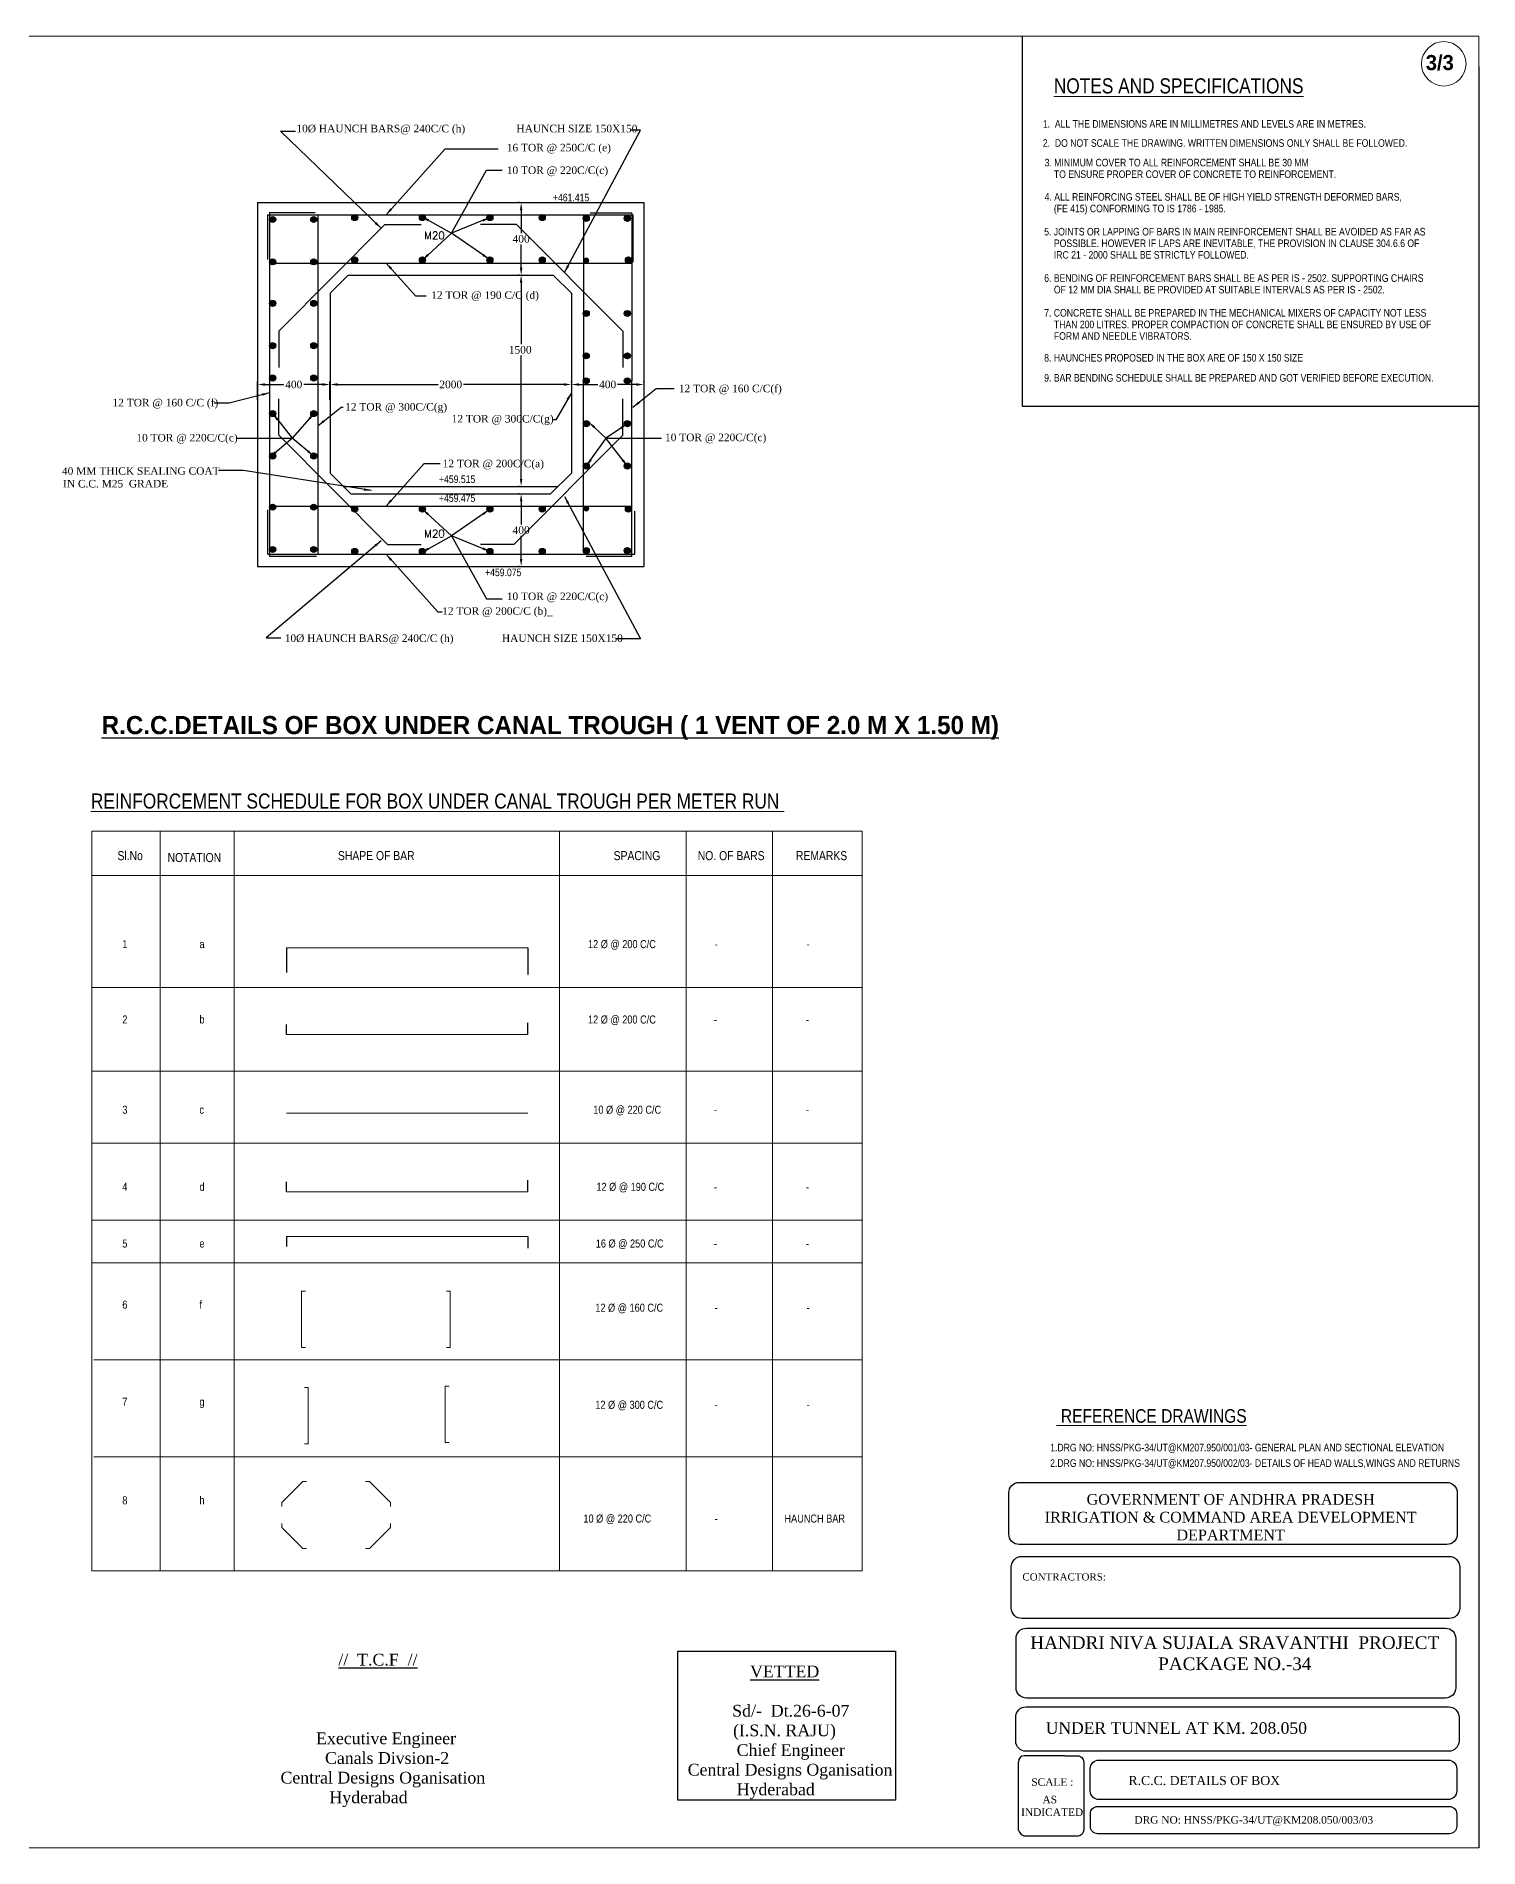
# Model space of a CAD drawing. Header units: millimetres. Extents: x 80 to 7279, y -662 to 1149.
# Drawn here: x 5971 to 6449, y -662 to -62 of the extents above; entities that cross this region are included whole.
import ezdxf
from ezdxf.enums import TextEntityAlignment as Align

# ---------------------------------------------------------------- set-up
doc = ezdxf.new("R2010")
doc.units = ezdxf.units.MM
for name, color, linetype in [('border', 7, 'Continuous'), ('DIM', 3, 'Continuous'), ('MAIN', 7, 'Continuous'), ('shape of bar', 170, 'Continuous'), ('SHEET', 3, 'Continuous'), ('STEEL', 5, 'Continuous'), ('TEXT_GENERAL', 4, 'Continuous'), ('TEXT_NAME', 5, 'Continuous'), ('TEXT_STEEL', 7, 'Continuous')]:
    doc.layers.add(name, color=color, linetype=linetype)
doc.styles.add('ARIAL NARROW', font='ARIALN_1.TTF')
doc.styles.add('CITYBLUEPR', font='cityb__.ttf')
doc.styles.add('ROMANS', font='romans.shx', dxfattribs={"height": 2.5})
doc.styles.get("Standard").update_dxf_attribs({"font": 'TIMES_1.TTF', "height": 2.5})
doc.styles.add('TNR_2.5', font='TIMES_1.TTF', dxfattribs={"height": 2.5})
doc.dimstyles.new('STYLE_ESH', dxfattribs={"dimtxt": 2.5, "dimasz": 2.5, "dimexe": 1, "dimexo": 0.625, "dimtad": 0, "dimtih": 1, "dimtoh": 1, "dimdec": 0, "dimlfac": 100, "dimzin": 9, "dimdsep": 46, "dimtxsty": 'TNR_2.5', "dimcen": 2.5, "dimadec": 0, "dimazin": 2, "dimtfac": 1, "dimtdec": 0, "dimtofl": 0, "dimtmove": 2, "dimatfit": 3, "dimfxl": 0, "dimarcsym": 0})

# ---------------------------------------------------------------- blocks, each defined once
blk = doc.blocks.new('*D190')
at = {"color": 0, "lineweight": -2, "transparency": 16777216}
for p, q in [((6131.16, -141.51), (6130.79, -141.51)), ((6131.79, -144.01), (6131.79, -164.35)), ((6131.79, -209.01), (6131.79, -168.15)), ((6131.16, -211.51), (6130.79, -211.51))]:
    blk.add_line(p, q, dxfattribs=at)
at = {"color": 0, "transparency": 16777216}
for points in [[(6131.37, -144.01), (6132.2, -144.01), (6131.79, -141.51)], [(6131.37, -209.01), (6132.2, -209.01), (6131.79, -211.51)]]:
    blk.add_solid(points, dxfattribs=at)
at = {"layer": 'Defpoints', "color": 0, "transparency": 16777216}
for p in [(6131.79, -141.51), (6131.79, -211.51), (6131.79, -211.51)]:
    blk.add_point(p, dxfattribs=at)
at = {"color": 0, "transparency": 16777216, "insert": (6131.5, -166.25), "char_height": 2.5, "attachment_point": 5, "style": 'TNR_2.5'}
blk.add_mtext('1500', dxfattribs=at)
blk = doc.blocks.new('*D191')
at = {"color": 0, "lineweight": -2, "transparency": 16777216}
for p, q in [((6068.46, -182.83), (6068.46, -176.74)), ((6070.96, -177.74), (6104.25, -177.74)), ((6145.96, -177.74), (6112.67, -177.74)), ((6148.46, -177.12), (6148.46, -176.74))]:
    blk.add_line(p, q, dxfattribs=at)
at = {"color": 0, "transparency": 16777216}
for points in [[(6070.96, -177.33), (6070.96, -178.16), (6068.46, -177.74)], [(6145.96, -177.33), (6145.96, -178.16), (6148.46, -177.74)]]:
    blk.add_solid(points, dxfattribs=at)
at = {"layer": 'Defpoints', "color": 0, "transparency": 16777216}
for p in [(6148.46, -177.74), (6148.46, -177.74), (6068.46, -183.46)]:
    blk.add_point(p, dxfattribs=at)
at = {"color": 0, "transparency": 16777216, "insert": (6108.46, -177.74), "char_height": 2.5, "attachment_point": 5, "style": 'TNR_2.5'}
blk.add_mtext('2000', dxfattribs=at)
blk = doc.blocks.new('*D192')
at = {"color": 0, "lineweight": -2, "transparency": 16777216}
for p, q in [((6044.46, -182.83), (6044.46, -176.74)), ((6046.96, -177.74), (6053.16, -177.74)), ((6065.96, -177.74), (6059.76, -177.74)), ((6068.46, -182.83), (6068.46, -176.74))]:
    blk.add_line(p, q, dxfattribs=at)
at = {"color": 0, "transparency": 16777216}
for points in [[(6046.96, -177.33), (6046.96, -178.16), (6044.46, -177.74)], [(6065.96, -177.33), (6065.96, -178.16), (6068.46, -177.74)]]:
    blk.add_solid(points, dxfattribs=at)
at = {"layer": 'Defpoints', "color": 0, "transparency": 16777216}
for p in [(6068.46, -177.74), (6044.46, -183.46), (6068.46, -183.46)]:
    blk.add_point(p, dxfattribs=at)
at = {"color": 0, "transparency": 16777216, "insert": (6056.46, -177.74), "char_height": 2.5, "attachment_point": 5, "style": 'TNR_2.5'}
blk.add_mtext('400', dxfattribs=at)
blk = doc.blocks.new('*D193')
at = {"color": 0, "lineweight": -2, "transparency": 16777216}
for p, q in [((6148.46, -177.12), (6148.46, -176.74)), ((6150.96, -177.74), (6157.16, -177.74)), ((6169.96, -177.74), (6163.76, -177.74)), ((6172.46, -177.12), (6172.46, -176.74))]:
    blk.add_line(p, q, dxfattribs=at)
at = {"color": 0, "transparency": 16777216}
for points in [[(6150.96, -177.33), (6150.96, -178.16), (6148.46, -177.74)], [(6169.96, -177.33), (6169.96, -178.16), (6172.46, -177.74)]]:
    blk.add_solid(points, dxfattribs=at)
at = {"layer": 'Defpoints', "color": 0, "transparency": 16777216}
for p in [(6148.46, -177.74), (6172.46, -177.74), (6172.46, -177.74)]:
    blk.add_point(p, dxfattribs=at)
at = {"color": 0, "transparency": 16777216, "insert": (6160.46, -177.74), "char_height": 2.5, "attachment_point": 5, "style": 'TNR_2.5'}
blk.add_mtext('400', dxfattribs=at)
blk = doc.blocks.new('*D194')
at = {"color": 0, "lineweight": -2, "transparency": 16777216}
for p, q in [((6131.17, -117.51), (6130.8, -117.51)), ((6131.8, -120.01), (6131.8, -127.61)), ((6131.8, -139.01), (6131.8, -131.4)), ((6131.17, -141.51), (6130.8, -141.51))]:
    blk.add_line(p, q, dxfattribs=at)
at = {"color": 0, "transparency": 16777216}
for points in [[(6131.38, -120.01), (6132.21, -120.01), (6131.8, -117.51)], [(6131.38, -139.01), (6132.21, -139.01), (6131.8, -141.51)]]:
    blk.add_solid(points, dxfattribs=at)
at = {"layer": 'Defpoints', "color": 0, "transparency": 16777216}
for p in [(6131.8, -117.51), (6131.8, -117.51), (6131.8, -141.51)]:
    blk.add_point(p, dxfattribs=at)
at = {"color": 0, "transparency": 16777216, "insert": (6131.8, -129.51), "char_height": 2.5, "attachment_point": 5, "style": 'TNR_2.5'}
blk.add_mtext('400', dxfattribs=at)
blk = doc.blocks.new('*D195')
at = {"color": 0, "lineweight": -2, "transparency": 16777216}
for p, q in [((6131.17, -213.98), (6130.8, -213.98)), ((6131.8, -216.48), (6131.8, -224.09)), ((6131.8, -235.48), (6131.8, -227.88)), ((6131.17, -237.98), (6130.8, -237.98))]:
    blk.add_line(p, q, dxfattribs=at)
at = {"color": 0, "transparency": 16777216}
for points in [[(6131.38, -216.48), (6132.21, -216.48), (6131.8, -213.98)], [(6131.38, -235.48), (6132.21, -235.48), (6131.8, -237.98)]]:
    blk.add_solid(points, dxfattribs=at)
at = {"layer": 'Defpoints', "color": 0, "transparency": 16777216}
for p in [(6131.8, -213.98), (6131.8, -237.98), (6131.8, -237.98)]:
    blk.add_point(p, dxfattribs=at)
at = {"color": 0, "transparency": 16777216, "insert": (6131.8, -225.98), "char_height": 2.5, "attachment_point": 5, "style": 'TNR_2.5'}
blk.add_mtext('400', dxfattribs=at)

msp = doc.modelspace()

# ---------------------------------------------------------------- hatches: boundary and pattern name
for points in [[(6048.465, -123.091, 1), (6050.465, -123.091, 1)], [(6062.08, -123.091, 1), (6064.08, -123.091, 1)], [(6075.665, -122.474, -1), (6077.665, -122.474, -1)], [(6075.665, -122.474, -1), (6077.665, -122.474, -1)], [(6098.065, -122.474, -1), (6100.065, -122.474, -1)], [(6120.465, -122.474, -1), (6122.465, -122.474, -1)], [(6137.81, -122.474, -1), (6139.81, -122.474, -1)], [(6152.369, -122.716, 1), (6154.369, -122.716, 1)], [(6165.984, -122.716, 1), (6167.984, -122.716, 1)], [(6048.465, -137.122, 1), (6050.465, -137.122, 1)], [(6062.08, -137.122, 1), (6064.08, -137.122, 1)], [(6075.665, -136.505, -1), (6077.665, -136.505, -1)], [(6075.665, -136.505, -1), (6077.665, -136.505, -1)], [(6098.065, -136.505, -1), (6100.065, -136.505, -1)], [(6120.465, -136.505, -1), (6122.465, -136.505, -1)], [(6137.81, -136.505, -1), (6139.81, -136.505, -1)], [(6152.369, -136.674, 1), (6154.369, -136.674, 1)], [(6166.344, -136.505, -1), (6168.344, -136.505, -1)], [(6048.465, -150.864, 1), (6050.465, -150.864, 1)], [(6062.08, -150.864, 1), (6064.08, -150.864, 1)], [(6152.369, -154.209, 1), (6154.369, -154.209, 1)], [(6165.984, -154.209, 1), (6167.984, -154.209, 1)], [(6048.465, -164.894, 1), (6050.465, -164.894, 1)], [(6062.08, -164.894, 1), (6064.08, -164.894, 1)], [(6152.369, -168.239, 1), (6154.369, -168.239, 1)], [(6165.984, -168.239, 1), (6167.984, -168.239, 1)], [(6048.465, -175.595, 1), (6050.465, -175.595, 1)], [(6062.08, -175.595, 1), (6064.08, -175.595, 1)], [(6152.369, -176.527, 1), (6154.369, -176.527, 1)], [(6165.984, -176.527, 1), (6167.984, -176.527, 1)], [(6048.465, -187.389, 1), (6050.465, -187.389, 1)], [(6062.08, -187.389, 1), (6064.08, -187.389, 1)], [(6152.369, -190.735, 1), (6154.369, -190.735, 1)], [(6165.984, -190.735, 1), (6167.984, -190.735, 1)], [(6048.465, -201.42, 1), (6050.465, -201.42, 1)], [(6062.08, -201.42, 1), (6064.08, -201.42, 1)], [(6152.369, -204.765, 1), (6154.369, -204.765, 1)], [(6165.984, -204.765, 1), (6167.984, -204.765, 1)], [(6048.465, -218.367, -1), (6050.465, -218.367, -1)], [(6062.08, -218.367, -1), (6064.08, -218.367, -1)], [(6075.665, -218.985, 1), (6077.665, -218.985, 1)], [(6075.665, -218.985, 1), (6077.665, -218.985, 1)], [(6098.065, -218.985, 1), (6100.065, -218.985, 1)], [(6120.465, -218.985, 1), (6122.465, -218.985, 1)], [(6137.81, -218.985, 1), (6139.81, -218.985, 1)], [(6152.369, -218.816, -1), (6154.369, -218.816, -1)], [(6166.344, -218.985, 1), (6168.344, -218.985, 1)], [(6048.465, -232.398, -1), (6050.465, -232.398, -1)], [(6062.08, -232.398, -1), (6064.08, -232.398, -1)], [(6075.665, -233.015, 1), (6077.665, -233.015, 1)], [(6075.665, -233.015, 1), (6077.665, -233.015, 1)], [(6098.065, -233.015, 1), (6100.065, -233.015, 1)], [(6120.465, -233.015, 1), (6122.465, -233.015, 1)], [(6137.81, -233.015, 1), (6139.81, -233.015, 1)], [(6152.369, -232.774, -1), (6154.369, -232.774, -1)], [(6165.984, -232.774, -1), (6167.984, -232.774, -1)]]:
    msp.add_hatch(color=256).paths.add_polyline_path(points)

# ---------------------------------------------------------------- linework, layer by layer
for p, q in [((6449.115, -72.388), (6449.115, -662.388)), ((6106.611, -99.723), (6124.217, -99.723)), ((6120.37, -106.708), (6125.519, -106.708)), ((6044.463, -117.506), (6172.463, -117.506)), ((6044.463, -117.506), (6044.463, -176.506)), ((6172.463, -117.506), (6172.463, -176.506)), ((6047.751, -121.506), (6168.829, -121.506)), ((6047.751, -121.506), (6047.751, -136.38)), ((6048.463, -120.719), (6048.463, -176.506)), ((6048.463, -120.719), (6063.554, -120.719)), ((6051.466, -160.083), (6086.634, -124.704)), ((6064.463, -121.506), (6064.463, -176.506)), ((6086.634, -124.704), (6098.634, -124.704)), ((6130.292, -124.704), (6118.292, -124.704)), ((6165.459, -160.083), (6130.292, -124.704)), ((6152.463, -121.506), (6152.463, -176.506)), ((6168.463, -121.037), (6154.657, -121.037)), ((6168.463, -121.037), (6168.463, -176.506)), ((6168.829, -121.506), (6168.829, -137.172)), ((6048.463, -137.506), (6168.463, -137.506)), ((6068.463, -147.506), (6074.463, -141.506)), ((6074.463, -141.506), (6142.463, -141.506)), ((6074.463, -141.506), (6142.463, -141.506)), ((6142.463, -141.506), (6148.463, -147.506)), ((6068.463, -147.506), (6068.463, -176.506)), ((6096.828, -148.398), (6100.304, -148.398)), ((6148.463, -147.506), (6148.463, -176.506)), ((6051.466, -160.083), (6051.466, -172.083)), ((6165.459, -160.083), (6165.459, -172.083)), ((6044.463, -176.506), (6044.463, -237.983)), ((6048.463, -176.506), (6048.463, -234.625)), ((6064.463, -176.506), (6064.463, -233.983)), ((6068.463, -176.506), (6068.463, -207.106)), ((6148.463, -176.506), (6148.463, -207.106)), ((6152.463, -233.106), (6152.463, -176.506)), ((6168.463, -234.712), (6168.463, -176.506)), ((6172.463, -176.506), (6172.463, -237.983)), ((6176.515, -179.069), (6182.528, -179.069)), ((6051.466, -194.529), (6051.466, -182.529)), ((6072.141, -185.226), (6072.809, -185.226)), ((6165.459, -194.529), (6165.459, -182.529)), ((6037.485, -195.509), (6055.856, -195.509)), ((6051.466, -194.529), (6087.505, -230.786)), ((6165.459, -194.529), (6129.42, -230.786)), ((6159.911, -195.509), (6178.282, -195.509)), ((6099.663, -203.935), (6104.979, -203.935)), ((6068.463, -207.106), (6075.35, -213.993)), ((6141.575, -213.993), (6148.463, -207.106)), ((6072.863, -211.506), (6144.063, -211.506)), ((6075.35, -213.993), (6141.575, -213.993)), ((6047.822, -233.983), (6047.822, -219.293)), ((6048.463, -217.983), (6168.463, -217.983)), ((6169.486, -233.983), (6169.486, -219.667)), ((6047.822, -233.983), (6169.486, -233.983)), ((6087.505, -230.786), (6098.634, -230.786)), ((6129.42, -230.786), (6118.292, -230.786)), ((6044.463, -237.983), (6172.463, -237.983)), ((6048.463, -234.625), (6064.026, -234.625)), ((6168.463, -234.712), (6153.345, -234.712)), ((6120.37, -248.781), (6125.519, -248.781)), ((6104.14, -253.015), (6105.628, -253.015)), ((6054.072, -364.271), (6054.072, -372.532)), ((6134.022, -364.271), (6134.022, -373.137)), ((6054.072, -392.993), (6054.072, -389.732)), ((6134.022, -392.993), (6134.022, -389.127)), ((6054.072, -445.128), (6054.072, -441.867)), ((6134.022, -445.128), (6134.022, -441.262)), ((6054.072, -459.963), (6054.072, -463.224)), ((6134.022, -459.963), (6134.022, -463.829)), ((6318.228, -634.083), (6318.228, -656.492))]:
    msp.add_line(p, q)
at = {"color": 7}
for p, q in [((6296.572, -656.553), (6296.572, -633.874)), ((6311.943, -631.942), (6298.503, -631.942)), ((6316.385, -658.517), (6298.503, -658.517))]:
    msp.add_line(p, q, dxfattribs=at)
for points in [[(6296.865, -541.382), (6438.502, -541.382, -0.4142136), (6441.966, -544.846), (6441.966, -558.47, -0.4142136), (6438.502, -561.934), (6296.865, -561.934, -0.4142136), (6293.401, -558.47), (6293.401, -544.846, -0.4142136)], [(6297.686, -565.902), (6439.323, -565.902, -0.4142136), (6442.787, -569.366), (6442.787, -582.99, -0.4142136), (6439.323, -586.454), (6297.686, -586.454, -0.4142136), (6294.221, -582.99), (6294.221, -569.366, -0.4142136)], [(6299.198, -589.662), (6438.092, -589.662, -0.4142136), (6441.489, -593.059), (6441.489, -609.396, -0.4142136), (6438.092, -612.793), (6299.198, -612.793, -0.4142136), (6295.8, -609.396), (6295.8, -593.059, -0.4142136)], [(6299.088, -615.718), (6439.14, -615.718, -0.4142136), (6442.565, -619.144), (6442.565, -627.022, -0.4142136), (6439.14, -630.447), (6299.088, -630.447, -0.4142136), (6295.662, -627.022), (6295.662, -619.144, -0.4142136)], [(6323.23, -633.348), (6438.976, -633.348, -0.4142136), (6441.807, -636.179), (6441.807, -643.591, -0.4142136), (6438.976, -646.422), (6323.23, -646.422, -0.4142136), (6320.399, -643.591), (6320.399, -636.179, -0.4142136)], [(6322.819, -648.707), (6439.414, -648.707, -0.4142136), (6441.82, -651.113), (6441.82, -655.346, -0.4142136), (6439.414, -657.752), (6322.819, -657.752, -0.4142136), (6320.413, -655.346), (6320.413, -651.113, -0.4142136)]]:
    msp.add_lwpolyline(points, format="xyb", close=True)
msp.add_lwpolyline([(6183.75, -597.23), (6255.841, -597.23), (6255.841, -646.645), (6183.75, -646.645)], close=True)
for points in [[(6311.943, -631.942), (6316.227, -631.942, -0.4142136), (6318.159, -633.874)], [(6318.227, -656.477, -0.3681401), (6316.33, -658.524)]]:
    msp.add_lwpolyline(points, format="xyb", dxfattribs=at)
for centre in [(6049.465, -123.091), (6063.08, -123.091), (6076.665, -122.474), (6076.665, -122.474), (6099.065, -122.474), (6121.465, -122.474), (6138.81, -122.474), (6153.369, -122.716), (6166.984, -122.716), (6049.465, -137.122), (6063.08, -137.122), (6076.665, -136.505), (6076.665, -136.505), (6099.065, -136.505), (6121.465, -136.505), (6138.81, -136.505), (6167.344, -136.505), (6049.465, -150.864), (6063.08, -150.864), (6153.369, -154.209), (6166.984, -154.209), (6049.465, -164.894), (6063.08, -164.894), (6153.369, -168.239), (6166.984, -168.239), (6049.465, -175.595), (6063.08, -175.595), (6153.369, -176.527), (6166.984, -176.527), (6049.465, -187.389), (6063.08, -187.389), (6153.369, -190.735), (6166.984, -190.735), (6049.465, -201.42), (6063.08, -201.42), (6153.369, -204.765), (6166.984, -204.765), (6049.465, -218.367), (6063.08, -218.367), (6076.665, -218.985), (6076.665, -218.985), (6099.065, -218.985), (6121.465, -218.985), (6138.81, -218.985), (6167.344, -218.985), (6049.465, -232.398), (6063.08, -232.398), (6076.665, -233.015), (6076.665, -233.015), (6099.065, -233.015), (6121.465, -233.015), (6138.81, -233.015), (6153.369, -232.774), (6166.984, -232.774)]:
    msp.add_circle(centre, 1)
for centre, radius, start, end in [((6298.503, -633.874), 1.932, 90, 180), ((6299.714, -655.344), 3.367, 200.315741, 249.766295)]:
    msp.add_arc(centre, radius, start, end, dxfattribs=at)
at = {"layer": 'border', "lineweight": 5}
for p, q in [((6449.115, -62.388), (5589.115, -62.388)), ((6449.115, -662.388), (6449.115, -62.388)), ((5589.115, -662.388), (6449.115, -662.388))]:
    msp.add_line(p, q, dxfattribs=at)
at = {"layer": 'DIM', "color": 0, "lineweight": 5}
for p, q in [((6054.072, -364.271), (6134.022, -364.271)), ((6054.072, -392.993), (6134.022, -392.993)), ((6054.072, -392.993), (6134.022, -392.993)), ((6054.072, -419.094), (6134.022, -419.094)), ((6054.072, -445.128), (6134.022, -445.128)), ((6054.072, -445.128), (6134.022, -445.128)), ((6054.072, -459.963), (6134.022, -459.963)), ((6059.063, -478.027), (6059.063, -496.727)), ((6059.063, -478.027), (6060.313, -478.027)), ((6108.301, -478.027), (6107.051, -478.027)), ((6108.301, -478.027), (6108.301, -496.727)), ((6059.063, -496.727), (6060.313, -496.727)), ((6108.301, -496.727), (6107.051, -496.727)), ((6061.25, -509.944), (6060, -509.944)), ((6061.25, -509.944), (6061.25, -528.644)), ((6106.669, -509.448), (6106.669, -528.148)), ((6106.669, -509.448), (6107.919, -509.448)), ((6061.25, -528.644), (6060, -528.644)), ((6106.669, -528.148), (6107.919, -528.148)), ((6052.525, -548.079), (6059.475, -541.129)), ((6059.475, -541.129), (6060.725, -541.129)), ((6081.514, -541.129), (6080.264, -541.129)), ((6088.464, -548.079), (6081.514, -541.129)), ((6052.525, -548.079), (6052.525, -549.329)), ((6088.464, -548.079), (6088.464, -549.329)), ((6052.525, -556.269), (6052.525, -555.019)), ((6052.525, -556.269), (6059.475, -563.219)), ((6088.464, -556.269), (6081.514, -563.219)), ((6088.464, -556.269), (6088.464, -555.019)), ((6059.475, -563.219), (6060.725, -563.219)), ((6081.514, -563.219), (6080.264, -563.219))]:
    msp.add_line(p, q, dxfattribs=at)
at = {"layer": 'shape of bar', "color": 0}
for p, q in [((6297.81, -62.388), (6297.81, -184.886)), ((6297.81, -184.886), (6449.115, -184.886))]:
    msp.add_line(p, q, dxfattribs=at)
at = {"layer": 'STEEL', "color": 0, "lineweight": 5}
for p, q in [((5989.495, -325.628), (5989.495, -570.696)), ((5989.495, -325.628), (6244.843, -325.628)), ((6012.161, -325.628), (6012.161, -570.696)), ((6036.702, -325.628), (6036.702, -570.696)), ((6144.472, -325.628), (6144.472, -570.696)), ((6186.453, -325.628), (6186.453, -570.696)), ((6215.139, -325.628), (6215.139, -570.696)), ((6244.843, -325.628), (6244.843, -570.696)), ((6244.843, -340.31), (5989.495, -340.31)), ((5989.495, -377.508), (6244.843, -377.508)), ((5989.495, -405.218), (6244.843, -405.218)), ((5989.495, -429.071), (6244.843, -429.071)), ((5989.495, -454.569), (6244.843, -454.569)), ((5989.495, -468.62), (6244.843, -468.62)), ((5990.201, -500.777), (6244.843, -500.777)), ((5990.201, -532.934), (6244.843, -532.934)), ((5989.495, -570.696), (6244.843, -570.696))]:
    msp.add_line(p, q, dxfattribs=at)
at = {"layer": 'STEEL', "color": 0, "lineweight": 9}
msp.add_circle((6437.517, -71.521), 7.372, dxfattribs=at)

# ---------------------------------------------------------------- texts
for s, height, p in [('40 MM THICK SEALING COAT ', 2.5, (5979.64, -207.635)), ('IN C.C. M25  GRADE', 2.5, (5980.003, -211.836)), ('UNDER TUNNEL AT KM. 208.050', 3.85, (6305.611, -624.654)), ('AS ', 2.5, (6304.53, -647.659)), ('INDICATED', 2.5, (6297.46, -651.852)), ('DRG NO: HNSS/PKG-34/UT@KM208.050/003/03', 2.5, (6334.993, -654.391))]:
    msp.add_text(s, height=height).set_placement(p)
at = {"style": 'CITYBLUEPR'}
msp.add_text('%%UR.C.C.DETAILS OF BOX UNDER CANAL TROUGH ( 1 VENT OF 2.0 M X 1.50 M)', height=6, dxfattribs=at).set_placement((5992.792, -293.542))
for s, insert, char_height, width, attachment_point in [('10%%C HAUNCH BARS@ 240C/C (h)                  HAUNCH SIZE 150X150\\P  ', (6057.325, -99.186), 2.5, 129.02778, 7), ('16 TOR @ 250C/C (e)', (6127.038, -101.337), 2.5, 70, 7), ('10 TOR @ 220C/C(c)', (6127.038, -108.839), 2.5, 70, 7), ('12 TOR @ 190 C/C (d)', (6102.016, -146.864), 2.5, 70, 1), ('12 TOR @ 160 C/C(f)', (6184.055, -177.8), 2.5, 70, 1), ('12 TOR @ 160 C/C (f)', (5996.389, -182.481), 2.5, 70, 1), ('12 TOR @ 300C/C(g)', (6073.478, -183.881), 2.5, 70, 1), ('12 TOR @ 300C/C(g)', (6108.767, -187.823), 2.5, 70, 1), ('10 TOR @ 220C/C(c)', (6004.29, -194.108), 2.5, 70, 1), ('10 TOR @ 220C/C(c)', (6179.462, -194.013), 2.5, 70, 1), ('12 TOR @ 200C/C(a)', (6105.789, -205.972), 2.5, 70, 7), ('12 TOR @ 200C/C (b)_', (6105.628, -251.525), 2.5, 70, 1), ('10 TOR @ 220C/C(c)', (6127.038, -246.65), 2.5, 70, 1), ('10%%C HAUNCH BARS@ 240C/C (h)                 HAUNCH SIZE 150X150\\P  ', (6053.454, -260.507), 2.5, 129.02778, 1), ('HANDRI NIVA SUJALA SRAVANTHI  PROJECT\\PPACKAGE NO.-34', (6368.261, -592.352), 4.2, 151.5, 2), ('                             {\\L//  T.C.F  //}\\P                       \\P\\P\\P                        Executive Engineer\\P                          Canals Divsion-2\\P                Central Designs Oganisation\\P                           Hyderabad', (6028.458, -598.14), 3.90625, 265.625, 1), ('                              {\\LVETTED\\P}\\P                          Sd/-  Dt.26-6-07\\P^I^I     (I.S.N. RAJU)\\P                           Chief Engineer\\P                Central Designs Oganisation\\P                           Hyderabad', (6163.388, -602.029), 3.90625, 265.625, 1), ('SCALE :', (6300.84, -639.356), 2.5, 25.272, 1)]:
    msp.add_mtext(s, dxfattribs=dict(insert=insert, char_height=char_height, width=width, attachment_point=attachment_point))
at = {"char_height": 2.5, "width": 50.5785, "style": 'ROMANS'}
for insert, attachment_point in [((6106.496, -129.616), 9), ((6106.496, -225.873), 3)]:
    msp.add_mtext('M20', dxfattribs=dict(at, insert=insert, attachment_point=attachment_point))
at = {"layer": 'MAIN', "lineweight": 5, "style": 'ARIAL NARROW'}
for s, height, p in [('%%UNOTES AND SPECIFICATIONS', 5, (6308.302, -81.323)), ('1.  ALL THE DIMENSIONS ARE IN MILLIMETRES AND LEVELS ARE IN METRES.', 2.5, (6304.664, -92.673)), ('2.  DO NOT SCALE THE DRAWING. WRITTEN DIMENSIONS ONLY SHALL BE FOLLOWED.', 2.5, (6304.672, -99.01)), ('3. MINIMUM COVER TO ALL REINFORCEMENT SHALL BE 30 MM', 2.5, (6305.252, -105.489)), ('   TO ENSURE PROPER COVER OF CONCRETE TO REINFORCEMENT.', 2.5, (6305.934, -109.329)), ('4. ALL REINFORCING STEEL SHALL BE OF HIGH YIELD STRENGTH DEFORMED BARS,', 2.5, (6305.252, -116.849)), ('   (FE 415) CONFORMING TO IS 1786 - 1985.', 2.5, (6305.934, -120.689)), ('5. JOINTS OR LAPPING OF BARS IN MAIN REINFORCEMENT SHALL BE AVOIDED AS FAR AS ', 2.5, (6305.113, -128.369)), ('   POSSIBLE. HOWEVER IF LAPS ARE INEVITABLE, THE PROVISION IN CLAUSE 304.6.6 OF', 2.5, (6305.934, -132.209)), ('   IRC 21 - 2000 SHALL BE STRICTLY FOLLOWED.', 2.5, (6305.934, -136.049)), ('6. BENDING OF REINFORCEMENT BARS SHALL BE AS PER IS - 2502. SUPPORTING CHAIRS ', 2.5, (6305.113, -143.729)), ('   OF 12 MM DIA SHALL BE PROVIDED AT SUITABLE INTERVALS AS PER IS - 2502.', 2.5, (6305.934, -147.569)), ('7. CONCRETE SHALL BE PREPARED IN THE MECHANICAL MIXERS OF CAPACITY NOT LESS', 2.5, (6305.113, -155.249)), ('   THAN 200 LITRES. PROPER COMPACTION OF CONCRETE SHALL BE ENSURED BY USE OF', 2.5, (6305.934, -159.089)), ('   FORM AND NEEDLE VIBRATORS.', 2.5, (6305.934, -162.929)), ('8. HAUNCHES PROPOSED IN THE BOX ARE OF 150 X 150 SIZE', 2.5, (6305.113, -170.141)), ('9. BAR BENDING SCHEDULE SHALL BE PREPARED AND GOT VERIFIED BEFORE EXECUTION.', 2.5, (6305.113, -176.786))]:
    msp.add_text(s, height=height, dxfattribs=at).set_placement(p)
at = {"layer": 'MAIN', "color": 0, "lineweight": 5, "style": 'ARIAL NARROW'}
for s, height, p in [('%%U REFERENCE DRAWINGS', 4.5, (6309.209, -521.615)), ('2.DRG NO: HNSS/PKG-34/UT@KM207.950/002/03- DETAILS OF HEAD WALLS,WINGS AND RETURNS ', 2.5, (6307.095, -536.227)), ('1.DRG NO: HNSS/PKG-34/UT@KM207.950/001/03- GENERAL PLAN AND SECTIONAL ELEVATION', 2.5, (6307.095, -531.081))]:
    msp.add_text(s, height=height, dxfattribs=at).set_placement(p)
at = {"layer": 'SHEET', "color": 7}
for s, insert, char_height, width, attachment_point in [('GOVERNMENT OF ANDHRA PRADESH\\PIRRIGATION & COMMAND AREA DEVELOPMENT DEPARTMENT', (6366.895, -552.894), 3.53871, 136.01294, 5), ('CONTRACTORS:', (6297.898, -572.681), 2.40632, 35.82521, 4), (' R.C.C. DETAILS OF BOX ', (6331.903, -638.608), 3.0079, 111.18179, 1)]:
    msp.add_mtext(s, dxfattribs=dict(at, insert=insert, char_height=char_height, width=width, attachment_point=attachment_point))
at = {"layer": 'TEXT_GENERAL', "color": 0, "lineweight": 9, "style": 'CITYBLUEPR'}
msp.add_text('3/3', height=5, dxfattribs=at).set_placement((6431.543, -73.607))
at = {"layer": 'TEXT_GENERAL', "color": 0, "lineweight": 5, "style": 'ARIAL NARROW'}
for s, p in [('+461.415', (6148.345, -115.818)), ('+459.515', (6110.59, -209.098)), ('+459.475', (6110.59, -215.384)), ('+459.075', (6125.861, -239.961))]:
    msp.add_text(s, height=2.5, dxfattribs=at).set_placement(p, align=Align.MIDDLE)
at = {"layer": 'TEXT_NAME', "color": 0, "lineweight": 5, "style": 'ARIAL NARROW'}
for s, height, p in [('%%UREINFORCEMENT SCHEDULE FOR BOX UNDER CANAL TROUGH PER METER RUN ', 5, (5989.243, -318.203)), ('Sl.No     ', 3, (5998.048, -335.278)), ('NOTATION', 3, (6014.644, -335.916)), ('SHAPE OF BAR', 3, (6071.094, -335.278)), ('SPACING', 3, (6162.442, -335.278)), ('NO. OF BARS', 3, (6190.316, -335.278)), ('REMARKS', 3, (6222.848, -335.278))]:
    msp.add_text(s, height=height, dxfattribs=at).set_placement(p)
at = {"layer": 'TEXT_STEEL', "color": 0, "lineweight": 5, "style": 'ARIAL NARROW'}
for s, p in [('1', (5999.641, -364.415)), ('a', (6025.204, -364.415)), ('12 %%C @ 200 C/C', (6153.95, -364.415)), ('-', (6195.923, -364.415)), ('-', (6226.411, -364.415)), ('2', (5999.641, -389.381)), ('b', (6025.204, -389.381)), ('12 %%C @ 200 C/C', (6153.95, -389.381)), ('-', (6195.675, -389.381)), ('-', (6226.164, -389.381)), ('3', (5999.641, -419.264)), ('c', (6025.204, -419.264)), ('10 %%C @ 220 C/C', (6155.706, -419.264)), ('-', (6195.675, -419.264)), ('-', (6226.164, -419.264)), ('4', (5999.641, -444.795)), ('d', (6025.204, -444.795)), ('12 %%C @ 190 C/C', (6156.729, -444.795)), ('- ', (6195.675, -444.795)), ('-', (6226.164, -444.795)), ('5', (5999.641, -463.575)), ('e', (6025.204, -463.575)), ('16 %%C @ 250 C/C', (6156.525, -463.575)), ('-', (6195.675, -463.575)), ('-', (6226.164, -463.575)), ('6', (5999.641, -483.818)), ('f', (6025.204, -483.818)), ('12 %%C @ 160 C/C', (6156.367, -484.839)), ('-', (6195.923, -484.839)), ('-', (6226.411, -484.839)), ('7', (5999.641, -515.975)), ('g', (6025.204, -515.975)), ('12 %%C @ 300 C/C', (6156.367, -516.997)), ('-', (6195.923, -516.997)), ('-', (6226.411, -516.997)), ('8', (5999.641, -548.639)), ('h', (6025.204, -548.639)), ('10 %%C @ 220 C/C', (6152.43, -554.674)), ('HAUNCH BAR', (6219.048, -554.674)), ('-', (6195.923, -554.674))]:
    msp.add_text(s, height=2.65, dxfattribs=at).set_placement(p)

# ---------------------------------------------------------------- dimensions: what is measured, and where the dimension line sits
for base, p1, p2, angle, picture, middle in [((6131.797, -117.506), (6131.797, -141.506), (6131.797, -117.506), 90, '*D194', (6131.797, -129.506)), ((6131.797, -237.983), (6131.797, -213.983), (6131.797, -237.983), 270, '*D195', (6131.797, -225.983))]:
    dim = msp.add_linear_dim(base=base, p1=p1, p2=p2, angle=angle, text='400', dimstyle='STYLE_ESH')
    dim.commit()
    dim.dimension.update_dxf_attribs({"geometry": picture, "text_midpoint": middle})
dim = msp.add_linear_dim(base=(6131.787, -211.506), p1=(6131.787, -141.506), p2=(6131.787, -211.506), angle=90, text='1500', dimstyle='STYLE_ESH')
dim.commit()
dim.dimension.update_dxf_attribs({"geometry": '*D190', "text_midpoint": (6131.504, -166.25), "dimtype": 160})
for base, p1, p2, text, picture, middle in [((6068.463, -177.745), (6044.463, -183.455), (6068.463, -183.455), '400', '*D192', (6056.463, -177.745)), ((6148.463, -177.745), (6068.463, -183.455), (6148.463, -177.745), '2000', '*D191', (6108.463, -177.745)), ((6172.463, -177.745), (6148.463, -177.745), (6172.463, -177.745), '400', '*D193', (6160.463, -177.745))]:
    dim = msp.add_linear_dim(base=base, p1=p1, p2=p2, text=text, dimstyle='STYLE_ESH')
    dim.commit()
    dim.dimension.update_dxf_attribs({"geometry": picture, "text_midpoint": middle})

# ---------------------------------------------------------------- leaders
for points in [[(6085.368, -125.977), (6052.011, -93.803), (6057.003, -93.803)], [(6146.161, -140.668), (6171.392, -93.496), (6168.14, -93.496)], [(6087.044, -121.506), (6106.611, -99.723)], [(6087.044, -137.506), (6096.828, -148.398)], [(6087.044, -217.983), (6099.663, -203.935)], [(6082.174, -212.867), (6039.8, -206.232), (6031.487, -206.232)], [(6146.161, -214.821), (6171.392, -261.993), (6163.224, -261.993)], [(6085.368, -229.512), (6047.333, -261.687), (6052.168, -261.687)], [(6087.044, -233.983), (6104.14, -253.015)]]:
    msp.add_leader(points, dimstyle='STYLE_ESH', override={"dimgap": 0.625, "dimtad": 0})
for points in [[(6121.465, -122.474), (6108.693, -127.616), (6120.37, -106.708)], [(6098.882, -122.137), (6108.693, -127.616)], [(6099.065, -136.505), (6108.693, -127.616)], [(6121.233, -136.247), (6108.693, -127.616)], [(6168.837, -185.295), (6176.515, -179.069)], [(6048.463, -180.482), (6035.011, -183.929), (6030.126, -183.929)], [(6064.463, -191.452), (6072.141, -185.226)], [(6148.463, -180.482), (6143.33, -189.416), (6142.097, -189.494)], [(6049.465, -187.389), (6055.911, -195.509)], [(6063.351, -187.152), (6055.911, -195.509)], [(6154.203, -190.183), (6159.911, -195.509)], [(6166.984, -190.735), (6159.911, -195.509)], [(6048.526, -201.763), (6056.332, -195.103)], [(6063.08, -201.42), (6055.911, -195.509)], [(6153.369, -204.765), (6160.332, -195.103)], [(6166.984, -204.765), (6159.911, -195.509)], [(6099.065, -218.985), (6108.693, -227.873)], [(6121.233, -219.242), (6108.693, -227.873)], [(6098.882, -233.353), (6108.693, -227.873)], [(6121.465, -233.015), (6108.693, -227.873), (6120.37, -248.781)]]:
    msp.add_leader(points, dimstyle='STYLE_ESH')

doc.saveas('drawing.dxf')
